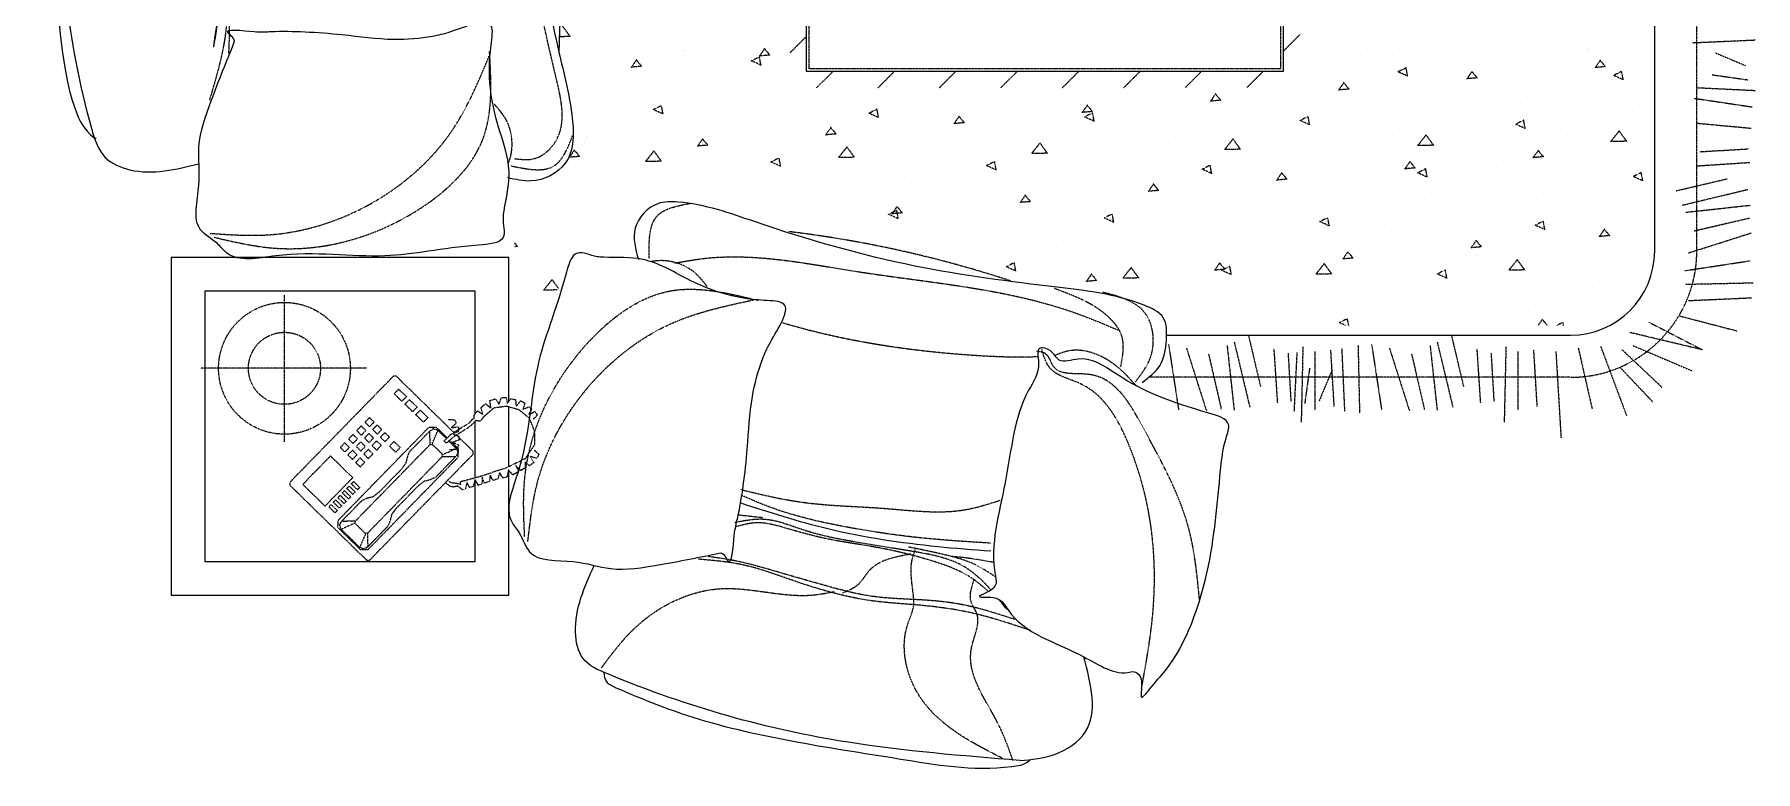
# Model space of a CAD drawing. Extents: x -15080 to 60298, y -30155 to 15485.
# Drawn here: x 5423 to 8479, y 4995 to 6304 of the extents above; entities that cross this region are included whole.
import ezdxf

# ---------------------------------------------------------------- set-up
doc = ezdxf.new("R2010")
doc.units = 0
doc.linetypes.add('HIDDEN2', pattern=[0.1875, 0.125, -0.0625])
doc.layers.get('0').update_dxf_attribs({"linetype": 'CONTINUOUS'})
doc.layers.add('FURHATCH', color=57, linetype='CONTINUOUS')

# ---------------------------------------------------------------- blocks, each defined once
blk = doc.blocks.new('YQ_SOFA_02')
for p, q in [((1345, -689.1), (1345, 741.3)), ((2191.8, 741.3), (2191.8, -689.1)), ((2191.8, -689.1), (1345, -689.1)), ((216.5, -1019.3), (216.5, -1619.3)), ((816.5, -1019.3), (216.5, -1019.3)), ((816.5, -1274.5), (816.5, -1019.3)), ((816.5, -1390.6), (816.5, -1284.8)), ((816.5, -1619.3), (816.5, -1397.3)), ((216.5, -1619.3), (816.5, -1619.3))]:
    blk.add_line(p, q)
blk.add_arc((-15345.3, 61.7), 16266.7, 357.47069, 2.02887)
for points in [[(66.1, 769.8), (29.3, -555.6), (75.2, -789.9), (99.8, -841.7), (143.4, -863.6), (266.1, -852.7)], [(816.6, -234.2), (863.7, -230.3), (901, -242.1), (906.9, -306.9), (889.8, -389.1), (900.8, -635.2), (928.4, -765.5), (916.6, -851.9), (855.7, -883.4), (814.5, -877.5)]]:
    blk.add_spline(points, degree=3)
for points, knots in [([(58.4, 751), (50.2, 744.1), (-10.3, 463.7), (-12.6, -582.5), (45.1, -752.2), (57.6, -788.2), (81.5, -808.4), (83.8, -807.3)], [0, 0, 0, 0, 127.50928, 732.614955, 770.548522, 809.419481, 817.699888, 817.699888, 817.699888, 817.699888]), ([(1941.3, -1241.1), (1953.2, -1232.2), (1978.2, -1213.5), (1985, -1169.2), (1985.4, -1121.8), (1904.9, -1085.1), (1759.9, -1069.1), (1522.8, -1038.9), (1302.1, -974.5), (1153.4, -920.5), (1072.1, -919.5), (1030.6, -965.4), (1041.3, -1004.2), (1046.5, -1023)], [0, 0, 0, 0, 48.943013, 103.025949, 148.534553, 195.328972, 375.361256, 667.155028, 1003.182997, 1165.538814, 1206.58239, 1274.47318, 1338.225006, 1338.225006, 1338.225006, 1338.225006]), ([(1191.6, -1544.1), (1155.2, -1551.6), (1092, -1564.3), (1001.5, -1578.5), (930.8, -1553.1), (853.1, -1561.7), (839.4, -1511.1), (804.6, -1473.1), (853.4, -1362.9), (855.5, -1214), (904.7, -1104.6), (930.1, -999.8), (965.8, -1018.2), (1004.1, -1019.7), (1061.3, -1016.2), (1150.2, -1070), (1223.7, -1095.5), (1328.4, -1096.9), (1283.3, -1161), (1262.3, -1209.3), (1244.3, -1275.1), (1241.1, -1367.7), (1228.9, -1459), (1215.2, -1511.7), (1212.8, -1580.8), (1198, -1542.8), (1191.6, -1544.1)], [0, 0, 0, 0, 127.427681, 224.276404, 302.261986, 392.779016, 437.096694, 463.557063, 563.507143, 784.838909, 976.246821, 1028.506194, 1069.058754, 1082.809516, 1162.638681, 1258.731906, 1422.314775, 1462.867277, 1544.873185, 1583.434163, 1661.617215, 1768.019408, 1911.553131, 1945.84397, 1998.930645, 2021.420543, 2021.420543, 2021.420543, 2021.420543]), ([(1921.1, -1755.1), (1892.7, -1762.5), (1816.8, -1708.9), (1721.9, -1685.7), (1688.3, -1618.6), (1631.1, -1626), (1685.9, -1609.1), (1668.4, -1532.8), (1704.4, -1421.7), (1714.5, -1284.8), (1762.8, -1220.1), (1751.5, -1175.8), (1782.5, -1182.9), (1792.9, -1210.2), (1844, -1189.5), (1926.4, -1252.3), (2001.1, -1279.4), (2102.1, -1307.8), (2086.2, -1348.4), (2076, -1428.7), (2068.1, -1570.9), (2013.5, -1722.5), (1962.3, -1775.5), (1934.3, -1811.5), (1943.6, -1773.7), (1935.3, -1756.9), (1924.7, -1754.2), (1921.1, -1755.1)], [0, 0, 0, 0, 100.597406, 281.319891, 315.054718, 349.509689, 389.200281, 408.162693, 598.959573, 792.637569, 852.601939, 880.830983, 902.666946, 929.495226, 968.022274, 1050.611483, 1254.96923, 1301.260424, 1329.316584, 1382.311494, 1591.546287, 1820.820862, 1871.094845, 1893.578982, 1925.370652, 1945.336599, 1957.814292, 1957.814292, 1957.814292, 1957.814292]), ([(1672.2, -1541), (1640.8, -1538.6), (1543.8, -1531.1), (1393.7, -1509.1), (1279.9, -1472.4), (1228.8, -1455.9)], [0, 0, 0, 0, 108.049196, 333.891802, 517.629591, 517.629591, 517.629591, 517.629591]), ([(1724.2, -1912.6), (1621.6, -1904.3), (1370.3, -1884.1), (1120.8, -1814.3), (942.4, -1738), (926.8, -1657.3), (950.9, -1604.2), (968.1, -1566.3)], [0, 0, 0, 0, 350.70006, 858.205579, 917.075962, 972.848208, 1113.682742, 1113.682742, 1113.682742, 1113.682742]), ([(1724.2, -1912.6), (1744.9, -1910.8), (1787.9, -1907.1), (1870, -1851.8), (1850.4, -1777.6), (1837.3, -1728.4)], [0, 0, 0, 0, 71.10826, 148.314414, 301.164142, 301.164142, 301.164142, 301.164142]), ([(1742.5, -1910.9), (1741.3, -1912.3), (1733.2, -1920.7), (1648.4, -1934), (1452.1, -1899), (1205.9, -1865.5), (1044.7, -1800.4), (989, -1775.9), (985.9, -1762.7), (985.8, -1756.4)], [17.99656, 17.99656, 17.99656, 17.99656, 24.654541, 59.355785, 289.542515, 728.551681, 882.30278, 904.288941, 924.788376, 924.788376, 924.788376, 924.788376])]:
    blk.add_open_spline(points, degree=3, knots=knots)
at = {"start_tangent": (-0.3772, -0.926132), "end_tangent": (-0.3772, -0.926132)}
blk.add_spline([(328.9, -637.1), (288, -740.8), (266.1, -822.6), (266.1, -890.9), (268.9, -970), (298.9, -994.6), (315.2, -1010.9), (402.5, -1016.4), (596.1, -1016.4), (762.5, -997.3), (806.1, -983.6), (806.1, -948.2), (807.4, -936.2), (816.2, -866.9), (797.1, -785.1), (784.3, -642.5), (784.3, -607.1), (713.4, -618), (680.7, -626.2), (612.5, -631.6), (519.8, -623.4), (394.3, -618), (364.3, -618), (318, -620.7), (328.9, -637.1)], degree=3, dxfattribs=at)
at = {"layer": 'FURHATCH', "ltscale": 1000}
for p, q in [((2851.4, -886.2), (2851.4, 934.5)), ((2851.4, -1007.6), (2851.4, -886.2)), ((276.5, -1079.3), (276.5, -1559.3)), ((756.5, -1079.3), (276.5, -1079.3)), ((756.5, -1297), (756.5, -1079.3)), ((1984.6, -1157.1), (2701.7, -1157.3)), ((756.5, -1410.3), (756.5, -1310.1)), ((756.5, -1559.3), (756.5, -1414)), ((276.5, -1559.3), (756.5, -1559.3))]:
    blk.add_line(p, q, dxfattribs=at)
at = {"layer": 'FURHATCH', "linetype": 'HIDDEN2'}
for p, q in [((2926.3, -1007.6), (2926.3, 934.5)), ((1349.9, -684.2), (1349.9, 736.5)), ((2187, 736.5), (2187, -684.2)), ((925.6, -627.1), (912.1, -608.7)), ((925.6, -626.9), (906.8, -627.3)), ((1050, -627.6), (1050, -627.6)), ((1245.7, -628.4), (1245.7, -628.4)), ((1345, -626.7), (1315.9, -655.8)), ((2221, -623.6), (2191.8, -652.8)), ((2446.6, -636.3), (2446.6, -636.3)), ((2571, -630.5), (2571, -630.5)), ((2591.3, -641.5), (2591.3, -641.5)), ((2918, -637.9), (3030.5, -632.9)), ((1042.9, -668.5), (1033.7, -681.9)), ((1052.5, -679.8), (1042.7, -668.2)), ((1127.6, -652), (1127.6, -652)), ((1130.7, -653.3), (1130.7, -653.3)), ((1216.9, -649.5), (1216.9, -649.5)), ((1261.5, -663.2), (1247, -670.4)), ((1264.4, -677.9), (1247, -670.1)), ((1280.2, -659.8), (1261.2, -661.5)), ((1270.6, -648.6), (1261.4, -661.9)), ((1264.4, -678.1), (1261.5, -663.1)), ((1280.2, -659.9), (1270.4, -648.2)), ((2245.6, -654), (2245.6, -654)), ((2328.5, -659.8), (2328.5, -659.8)), ((2340.3, -665.9), (2340.3, -665.9)), ((2370.8, -654.9), (2370.8, -654.9)), ((2386.4, -660.4), (2386.4, -660.4)), ((2489.9, -659.2), (2489.9, -659.2)), ((2641.7, -671.7), (2641.7, -671.7)), ((2732, -647.9), (2732, -647.9)), ((2735.2, -652.1), (2735.2, -652.1)), ((2754.5, -669.2), (2745.4, -682.5)), ((2764.1, -680.5), (2754.3, -668.8)), ((2759.8, -648.1), (2759.8, -648.1)), ((2958.5, -655.6), (3012.8, -678.4)), ((988.1, -685.2), (988.1, -685.2)), ((1009.5, -675.5), (1009.5, -675.5)), ((1052.4, -679.7), (1033.5, -681.4)), ((1064, -687.9), (1064, -687.9)), ((1208.8, -691.3), (1208.8, -691.3)), ((1301.3, -674.9), (1301.3, -674.9)), ((2187, -684.2), (1349.9, -684.2)), ((1391.8, -689.1), (1362.6, -718.2)), ((1500.9, -689.1), (1471.7, -718.2)), ((1610, -689.1), (1580.8, -718.2)), ((1719.1, -689.1), (1689.9, -718.2)), ((1828.2, -689.1), (1799.1, -718.2)), ((1937.3, -689.1), (1908.2, -718.2)), ((2046.4, -689.1), (2017.3, -718.2)), ((2155.5, -689.1), (2126.4, -718.2)), ((2210.4, -683.4), (2210.4, -683.4)), ((2409.8, -682.5), (2395.3, -689.7)), ((2412.7, -697.2), (2395.3, -689.5)), ((2412.7, -697.4), (2409.8, -682.4)), ((2509, -688.1), (2509, -688.1)), ((2536.4, -700.3), (2517.4, -701.9)), ((2526.8, -689.1), (2517.6, -702.4)), ((2523.6, -695.3), (2523.6, -695.3)), ((2536.4, -700.4), (2526.6, -688.7)), ((2729.6, -701.3), (2729.6, -701.3)), ((2764.1, -680.4), (2745.1, -682)), ((2792.6, -688.9), (2778.1, -696.1)), ((2795.5, -703.7), (2778.1, -695.9)), ((2795.5, -703.8), (2792.6, -688.9)), ((2810.6, -687.2), (2810.6, -687.2)), ((2953.4, -694.8), (3016.6, -703.7)), ((947, -732.6), (947, -732.6)), ((1004, -710.1), (1004, -710.1)), ((1154.9, -707.1), (1154.9, -707.1)), ((1204.6, -711), (1204.6, -711)), ((1323.6, -729.4), (1323.6, -729.4)), ((1373.5, -726.5), (1373.5, -726.5)), ((1660.1, -721.3), (1660.1, -721.3)), ((1716.6, -715.3), (1716.6, -715.3)), ((1913.8, -728.4), (1913.8, -728.4)), ((1974.3, -730.6), (1974.3, -730.6)), ((2071.4, -728.9), (2062.2, -742.3)), ((2080.9, -740.2), (2071.1, -728.6)), ((2259.4, -715.9), (2259.4, -715.9)), ((2278.3, -723.5), (2278.3, -723.5)), ((2308.6, -720.2), (2289.7, -721.9)), ((2295.8, -713.8), (2289.9, -722.3)), ((2299.1, -709), (2295.8, -713.8)), ((2303.2, -713.8), (2298.9, -708.6)), ((2308.7, -720.3), (2303.2, -713.8)), ((2405.5, -718.9), (2405.5, -718.9)), ((2605, -703.5), (2605, -703.5)), ((2673.2, -709.7), (2673.2, -709.7)), ((2692.5, -710.8), (2692.5, -710.8)), ((2925.6, -717.6), (3030.5, -722.7)), ((926.1, -742.8), (926.1, -742.8)), ((968.4, -758.2), (968.4, -758.2)), ((1090.4, -764.4), (1073, -756.7)), ((1087.6, -749.7), (1073.1, -756.9)), ((1086.5, -734.6), (1086.5, -734.6)), ((1090.4, -764.6), (1087.5, -749.7)), ((1222.6, -753.3), (1222.6, -753.3)), ((1255.5, -750.1), (1255.5, -750.1)), ((1424, -761.7), (1424, -761.7)), ((1470.3, -756.1), (1455.8, -763.4)), ((1473.2, -770.9), (1455.8, -763.1)), ((1473.2, -771.1), (1470.3, -756.1)), ((1487.8, -751), (1487.8, -751)), ((1568.2, -740.8), (1568.2, -740.8)), ((1853.2, -760.1), (1834.2, -761.7)), ((1843.6, -748.9), (1834.4, -762.2)), ((1853.1, -762.6), (1838.6, -769.8)), ((1853.2, -760.2), (1843.4, -748.5)), ((1856, -777.5), (1853.1, -762.5)), ((1856.2, -754.2), (1856.2, -754.2)), ((1885.3, -737.5), (1885.3, -737.5)), ((2049.5, -759.2), (2049.5, -759.2)), ((2080.9, -740.1), (2061.9, -741.8)), ((2256.2, -754.7), (2256.2, -754.7)), ((2287.4, -742.5), (2287.4, -742.5)), ((2337.5, -753.9), (2337.5, -753.9)), ((2447.1, -745.7), (2447.1, -745.7)), ((2456.4, -758), (2456.4, -758)), ((2478.2, -760.3), (2478.2, -760.3)), ((2493.5, -741.7), (2493.5, -741.7)), ((2574.5, -734.4), (2574.5, -734.4)), ((2612.7, -746), (2612.7, -746)), ((2683.1, -741.4), (2683.1, -741.4)), ((2823.8, -747.9), (2823.8, -747.9)), ((2921.8, -736.6), (3024.2, -751.8)), ((1092.9, -764.7), (1092.9, -764.7)), ((1137.4, -773.7), (1137.4, -773.7)), ((1186.7, -774.7), (1186.7, -774.7)), ((1261.6, -787), (1261.6, -787)), ((1300.7, -791.2), (1300.7, -791.2)), ((1388.2, -788.7), (1379, -802)), ((1397.7, -800), (1387.9, -788.3)), ((1543.1, -766), (1543.1, -766)), ((1625.4, -780), (1606.5, -781.6)), ((1615.9, -768.8), (1606.7, -782.1)), ((1625.5, -780.1), (1615.7, -768.4)), ((1646.3, -778.8), (1646.3, -778.8)), ((1654.6, -772.9), (1654.6, -772.9)), ((1738.1, -777.8), (1738.1, -777.8)), ((1787, -785.2), (1787, -785.2)), ((1856, -777.3), (1838.6, -769.6)), ((1991.9, -766.3), (1991.9, -766.3)), ((2051.2, -789.7), (2051.2, -789.7)), ((2132.6, -772.8), (2132.6, -772.8)), ((2169.3, -766.1), (2169.3, -766.1)), ((2216.4, -781.1), (2216.4, -781.1)), ((2235.9, -769), (2221.4, -776.2)), ((2238.8, -783.8), (2221.4, -776)), ((2238.8, -783.9), (2235.9, -769)), ((2338.3, -781.5), (2338.3, -781.5)), ((2621.5, -790.2), (2604.1, -782.4)), ((2618.7, -775.5), (2604.2, -782.7)), ((2611.3, -767.3), (2611.3, -767.3)), ((2621.5, -790.4), (2618.6, -775.4)), ((2788.2, -794.6), (2773.1, -813.6)), ((2778.1, -789.3), (2778.1, -789.3)), ((2801.7, -813.1), (2788.2, -794.6)), ((2926.9, -780.8), (3022.9, -789.7)), ((950.6, -815.1), (950.6, -815.1)), ((955, -803.6), (955, -803.6)), ((1019.3, -797.2), (1019.3, -797.2)), ((1031, -822.4), (1031, -822.4)), ((1069.7, -819.3), (1069.7, -819.3)), ((1095.8, -810.1), (1095.8, -810.1)), ((1170, -819.8), (1151, -821.5)), ((1160.4, -808.6), (1151.3, -822)), ((1170, -819.9), (1160.2, -808.3)), ((1397.7, -799.9), (1378.7, -801.6)), ((1416.9, -822.9), (1401.8, -842)), ((1430.4, -841.4), (1416.9, -823)), ((1425.8, -808.6), (1425.8, -808.6)), ((1441.4, -797.6), (1441.4, -797.6)), ((1501.9, -825), (1501.9, -825)), ((1620, -801.4), (1620, -801.4)), ((1759.7, -815.8), (1744.6, -834.9)), ((1773.2, -834.4), (1759.7, -815.9)), ((1782.8, -808.1), (1782.8, -808.1)), ((1823.4, -795.1), (1823.4, -795.1)), ((1933.1, -813.3), (1933.1, -813.3)), ((1987.6, -816.8), (1987.6, -816.8)), ((2020.1, -795.1), (2020.1, -795.1)), ((2102.5, -808.7), (2087.4, -827.8)), ((2116, -827.3), (2102.5, -808.8)), ((2139.3, -799.4), (2139.3, -799.4)), ((2220.2, -805.1), (2220.2, -805.1)), ((2351.2, -815.9), (2351.2, -815.9)), ((2385.1, -803.3), (2385.1, -803.3)), ((2445.3, -801.7), (2430.3, -820.7)), ((2458.9, -820), (2430.3, -820.6)), ((2458.9, -820.2), (2445.4, -801.7)), ((2549.3, -825), (2549.3, -825)), ((2696.8, -803.4), (2696.8, -803.4)), ((2801.7, -812.9), (2773.2, -813.5)), ((2820.9, -809.3), (2820.9, -809.3)), ((942.3, -839.8), (923.3, -841.4)), ((932.7, -828.5), (923.5, -841.9)), ((942.3, -839.9), (932.5, -828.2)), ((1074, -830), (1059, -849)), ((1087.6, -848.4), (1059, -848.9)), ((1087.6, -848.5), (1074.1, -830.1)), ((1199.7, -844.6), (1199.7, -844.6)), ((1296.4, -842.7), (1281.9, -849.9)), ((1299.3, -857.4), (1281.9, -849.7)), ((1299.3, -857.6), (1296.4, -842.6)), ((1314.4, -853.2), (1314.4, -853.2)), ((1383.8, -848.6), (1383.8, -848.6)), ((1430.4, -841.3), (1401.9, -841.9)), ((1546.7, -848.4), (1546.7, -848.4)), ((1592.7, -830.5), (1592.7, -830.5)), ((1660, -840.8), (1660, -840.8)), ((1679.2, -849.1), (1664.7, -856.3)), ((1665.8, -852.7), (1665.8, -852.7)), ((1682, -864), (1679.1, -849.1)), ((1773.2, -834.2), (1744.7, -834.8)), ((1761.4, -852.8), (1761.4, -852.8)), ((1815.1, -836.9), (1815.1, -836.9)), ((1984, -852.3), (1984, -852.3)), ((2005.6, -828.3), (2005.6, -828.3)), ((2062, -855.6), (2047.5, -862.8)), ((2064.8, -870.5), (2061.9, -855.5)), ((2116.1, -827.1), (2087.5, -827.7)), ((2102.1, -828.7), (2102.1, -828.7)), ((2154.4, -838.7), (2154.4, -838.7)), ((2379, -841.4), (2379, -841.4)), ((2416.6, -849.1), (2407.5, -862.4)), ((2426.2, -860.4), (2416.4, -848.7)), ((2429.3, -853.8), (2429.3, -853.8)), ((2616.3, -828.5), (2616.3, -828.5)), ((2653.9, -840.4), (2634.9, -842)), ((2644.4, -829.2), (2635.2, -842.5)), ((2653.9, -840.5), (2644.1, -828.8)), ((2702.8, -832.9), (2702.8, -832.9)), ((2716.1, -846.9), (2716.1, -846.9)), ((2735.4, -832.7), (2735.4, -832.7)), ((2774.9, -841.4), (2774.9, -841.4)), ((2924.3, -856.7), (3020.4, -850.4)), ((2931.9, -831.4), (3017.9, -826.4)), ((968.8, -865.6), (968.8, -865.6)), ((969, -880), (969, -880)), ((1265.7, -872.2), (1265.7, -872.2)), ((1309.4, -861.4), (1309.4, -861.4)), ((1363.9, -866.2), (1363.9, -866.2)), ((1578.9, -884), (1578.9, -884)), ((1682.1, -863.9), (1664.7, -856.1)), ((1697, -860.5), (1697, -860.5)), ((1738.1, -878.7), (1738.1, -878.7)), ((1865.9, -875.9), (1865.9, -875.9)), ((1878.9, -885.1), (1878.9, -885.1)), ((1925.6, -874.4), (1925.6, -874.4)), ((2064.8, -870.3), (2047.4, -862.5)), ((2083.7, -866.2), (2083.7, -866.2)), ((2142.9, -881.8), (2142.9, -881.8)), ((2198.5, -880.2), (2179.5, -881.9)), ((2188.9, -869), (2179.7, -882.4)), ((2198.5, -880.3), (2188.7, -868.7)), ((2224.5, -872.7), (2224.5, -872.7)), ((2262, -886.1), (2262, -886.1)), ((2323.1, -860.9), (2323.1, -860.9)), ((2426.2, -860.3), (2407.2, -862)), ((2444.7, -862), (2430.2, -869.2)), ((2447.6, -876.7), (2430.2, -869)), ((2447.6, -876.9), (2444.7, -862)), ((2466.7, -880), (2466.7, -880)), ((2487.3, -882.6), (2487.3, -882.6)), ((2570.1, -860.2), (2570.1, -860.2)), ((2584.7, -856.5), (2584.7, -856.5)), ((2827.5, -868.4), (2813, -875.7)), ((2830.4, -883.2), (2813, -875.4)), ((2830.4, -883.4), (2827.5, -868.4)), ((2889.7, -900.8), (2979.8, -879.6)), ((836, -914.8), (836, -914.8)), ((1046.9, -903.6), (1046.9, -903.6)), ((1073.3, -901.8), (1073.3, -901.8)), ((1147.6, -895.7), (1147.6, -895.7)), ((1187.6, -910), (1187.6, -910)), ((1192.4, -906.1), (1192.4, -906.1)), ((1392.5, -891.1), (1392.5, -891.1)), ((1460.8, -907.6), (1460.8, -907.6)), ((1530.7, -888.1), (1530.7, -888.1)), ((1533.3, -897.6), (1533.3, -897.6)), ((1699.4, -910.4), (1699.4, -910.4)), ((1733.4, -908.9), (1724.3, -922.2)), ((1743, -920.2), (1733.2, -908.5)), ((1747.9, -899.5), (1747.9, -899.5)), ((1905.6, -894.8), (1905.6, -894.8)), ((1970.7, -900.2), (1951.7, -901.8)), ((1961.2, -888.9), (1952, -902.3)), ((1970.7, -900.3), (1961, -888.6)), ((2092.4, -896.3), (2092.4, -896.3)), ((2348.6, -903.6), (2348.6, -903.6)), ((2443, -915.8), (2443, -915.8)), ((2654.1, -904.5), (2654.1, -904.5)), ((2661.7, -915.5), (2661.7, -915.5)), ((2739, -915.2), (2739, -915.2)), ((2779.8, -891.9), (2779.8, -891.9)), ((2788.6, -903.4), (2788.6, -903.4)), ((2900.2, -926.4), (3016.5, -898.5)), ((842, -922.4), (842, -922.4)), ((907, -937.6), (907, -937.6)), ((911.5, -942.9), (911.5, -942.9)), ((1029.6, -919.3), (1029.6, -919.3)), ((1301.9, -923.8), (1301.9, -923.8)), ((1342.7, -931.2), (1342.7, -931.2)), ((1468.7, -945.8), (1468.7, -945.8)), ((1505.2, -935.7), (1490.7, -942.9)), ((1508.1, -950.4), (1490.7, -942.6)), ((1515.3, -940), (1496.3, -941.7)), ((1505.7, -928.8), (1496.5, -942.1)), ((1508.1, -950.6), (1505.2, -935.6)), ((1515.3, -940.1), (1505.5, -928.4)), ((1511.7, -946.7), (1511.7, -946.7)), ((1629.8, -923.1), (1629.8, -923.1)), ((1669.4, -935.2), (1669.4, -935.2)), ((1743, -920.1), (1724, -921.7)), ((1751.8, -940.7), (1751.8, -940.7)), ((1788.6, -939.5), (1788.6, -939.5)), ((1863.6, -932), (1863.6, -932)), ((1888, -942.1), (1873.5, -949.3)), ((1890.9, -957), (1888, -942.1)), ((2097.4, -928.2), (2097.4, -928.2)), ((2230.5, -927.2), (2230.5, -927.2)), ((2261.1, -918.5), (2261.1, -918.5)), ((2425.3, -940.2), (2425.3, -940.2)), ((2501.7, -928.2), (2501.7, -928.2)), ((2543.6, -939.1), (2543.6, -939.1)), ((2822.9, -926.7), (2822.9, -926.7)), ((2830.7, -931), (2830.7, -931)), ((2906.5, -939), (3021.5, -926.4)), ((1393.6, -970.3), (1393.6, -970.3)), ((1406.2, -953.1), (1406.2, -953.1)), ((1432.1, -948.2), (1432.1, -948.2)), ((1637.5, -968), (1637.5, -968)), ((1890.9, -956.8), (1873.5, -949.1)), ((1994.3, -974.4), (1994.3, -974.4)), ((2030.5, -953.9), (2030.5, -953.9)), ((2112.4, -950.8), (2112.4, -950.8)), ((2175.5, -966.2), (2175.5, -966.2)), ((2199.2, -976.2), (2199.2, -976.2)), ((2270.8, -948.5), (2256.3, -955.8)), ((2273.7, -963.3), (2256.3, -955.5)), ((2265.6, -968.6), (2265.6, -968.6)), ((2273.7, -963.5), (2270.7, -948.5)), ((2316.3, -972.6), (2316.3, -972.6)), ((2384.7, -972.9), (2384.7, -972.9)), ((2425.5, -962.7), (2425.5, -962.7)), ((2521.1, -953.7), (2521.1, -953.7)), ((2592.2, -962.1), (2592.2, -962.1)), ((2656.4, -969.7), (2639, -962)), ((2653.6, -955), (2639.1, -962.2)), ((2656.4, -969.9), (2653.5, -954.9)), ((2661.9, -960.2), (2661.9, -960.2)), ((2712.6, -954.6), (2712.6, -954.6)), ((2761.9, -969.3), (2752.7, -982.6)), ((2771.5, -980.6), (2761.7, -968.9)), ((2911.6, -1011.1), (3022.8, -975.7)), ((2921.7, -971.9), (3020.3, -949.1)), ((832.1, -999.9), (826.3, -993)), ((832.1, -999.8), (826.3, -1000.3)), ((845, -995.2), (845, -995.2)), ((958.7, -1001.6), (958.7, -1001.6)), ((1484.3, -991.1), (1484.3, -991.1)), ((1625.1, -997.5), (1625.1, -997.5)), ((1801.6, -989.6), (1801.6, -989.6)), ((1829.9, -978.6), (1829.9, -978.6)), ((1876.2, -998), (1876.2, -998)), ((1970.7, -985), (1970.7, -985)), ((2028.3, -981.6), (2028.3, -981.6)), ((2307.5, -986.3), (2307.5, -986.3)), ((2363.4, -997.8), (2363.4, -997.8)), ((2476.4, -1001.7), (2476.4, -1001.7)), ((2543.7, -1000.4), (2524.8, -1002.1)), ((2534.2, -989.2), (2525, -1002.5)), ((2543.8, -1000.5), (2534, -988.8)), ((2594.5, -978.2), (2594.5, -978.2)), ((2771.5, -980.5), (2752.5, -982.1)), ((2760.9, -984.3), (2760.9, -984.3)), ((870.4, -1025.6), (870.4, -1025.6)), ((1554.9, -1035), (1554.9, -1035)), ((1575.5, -1025.6), (1575.5, -1025.6)), ((1716.9, -1043.4), (1699.5, -1035.6)), ((1714.1, -1028.6), (1699.6, -1035.9)), ((1716.9, -1043.6), (1714, -1028.6)), ((1758.1, -1021.6), (1758.1, -1021.6)), ((1792.2, -1022), (1792.2, -1022)), ((1921.6, -1037.2), (1906.6, -1056.3)), ((1911.3, -1026.3), (1911.3, -1026.3)), ((1935.2, -1055.8), (1921.7, -1037.3)), ((1968.5, -1011.5), (1968.5, -1011.5)), ((2078.7, -1029), (2069.5, -1042.4)), ((2071.3, -1033.5), (2071.3, -1033.5)), ((2088.3, -1040.3), (2078.5, -1028.7)), ((2096.8, -1035.1), (2082.4, -1042.3)), ((2099.7, -1050), (2096.8, -1035)), ((2137.2, -1033.8), (2137.2, -1033.8)), ((2189.3, -1028.2), (2189.3, -1028.2)), ((2189.4, -1009.9), (2189.4, -1009.9)), ((2264.5, -1030.2), (2249.4, -1049.2)), ((2278, -1048.7), (2264.5, -1030.2)), ((2316, -1020.3), (2297, -1022)), ((2306.5, -1009.1), (2297.3, -1022.5)), ((2316, -1020.4), (2306.2, -1008.8)), ((2358.3, -1025.3), (2358.3, -1025.3)), ((2530.2, -1019.7), (2530.2, -1019.7)), ((2534.9, -1015.7), (2534.9, -1015.7)), ((2607.3, -1023.1), (2592.2, -1042.1)), ((2620.8, -1041.6), (2607.3, -1023.1)), ((2624.4, -1015), (2624.4, -1015)), ((2905.2, -1042.7), (3021.5, -1025)), ((841.8, -1046.2), (841.8, -1046.2)), ((893.2, -1058.5), (878.1, -1077.5)), ((904.8, -1074.4), (893.2, -1058.6)), ((1640, -1045.2), (1640, -1045.2)), ((1739.7, -1047.2), (1739.7, -1047.2)), ((1860.5, -1060.2), (1841.6, -1061.8)), ((1851, -1049), (1841.8, -1062.3)), ((1843.7, -1040.6), (1843.7, -1040.6)), ((1860.6, -1060.3), (1850.8, -1048.6)), ((1906.5, -1069.2), (1906.5, -1069.2)), ((1935.2, -1055.6), (1906.6, -1056.2)), ((1953.2, -1057.1), (1953.2, -1057.1)), ((2088.3, -1040.2), (2069.3, -1041.9)), ((2099.7, -1049.8), (2082.3, -1042.1)), ((2151, -1068.3), (2151, -1068.3)), ((2240.2, -1048.9), (2240.2, -1048.9)), ((2278, -1048.5), (2249.5, -1049.1)), ((2267.3, -1066.1), (2267.3, -1066.1)), ((2301.4, -1055.4), (2301.4, -1055.4)), ((2388.3, -1055.4), (2388.3, -1055.4)), ((2479.6, -1041.5), (2465.1, -1048.7)), ((2482.5, -1056.3), (2465.1, -1048.5)), ((2482.5, -1056.4), (2479.6, -1041.5)), ((2507.4, -1059.7), (2507.4, -1059.7)), ((2620.9, -1041.4), (2592.3, -1042)), ((2613, -1053.7), (2613, -1053.7)), ((2698.9, -1041.9), (2698.9, -1041.9)), ((2753.7, -1060.1), (2753.7, -1060.1)), ((2906.5, -1066.8), (3026.6, -1064.2)), ((418, -1346.9), (418, -1085.3)), ((902, -1076.9), (878.2, -1077.4)), ((1921.7, -1078.5), (1921.7, -1078.5)), ((2004.1, -1096.1), (2004.1, -1096.1)), ((2062.5, -1085), (2062.5, -1085)), ((2075.2, -1091.4), (2075.2, -1091.4)), ((2122.2, -1072.5), (2122.2, -1072.5)), ((2408.1, -1072.5), (2408.1, -1072.5)), ((2468.2, -1077.3), (2468.2, -1077.3)), ((2604.8, -1100.2), (2604.8, -1100.2)), ((2637, -1099.6), (2637, -1099.6)), ((2722.9, -1076.6), (2722.9, -1076.6)), ((2911.6, -1095.8), (3024.1, -1090.8)), ((845.4, -1128.7), (845.4, -1128.7)), ((2034, -1113), (2034, -1113)), ((2239.4, -1113), (2239.4, -1113)), ((2281.1, -1128.1), (2281.1, -1128.1)), ((2305.7, -1128.1), (2291.2, -1135.3)), ((2308, -1139.9), (2305.6, -1128)), ((2486.7, -1123.8), (2486.7, -1123.8)), ((2626.7, -1115.7), (2626.7, -1115.7)), ((2651.7, -1129.3), (2644.4, -1139.9)), ((2660.8, -1139.9), (2651.5, -1128.9)), ((2747.1, -1101.7), (2747.1, -1101.7)), ((2894.5, -1122.8), (2997.1, -1149.5)), ((2130.1, -1158.3), (2151.3, -1248.4)), ((2302.2, -1139.9), (2291.2, -1135)), ((2406.3, -1134.9), (2406.3, -1134.9)), ((2490.6, -1158.3), (2511.8, -1248.4)), ((2688.5, -1134.5), (2677.5, -1139.9)), ((2689.5, -1139.9), (2688.4, -1134.5)), ((2935.9, -1183.2), (2807.4, -1152.6)), ((2841.1, -1134.2), (2935.9, -1183.2)), ((1988.1, -1173.9), (2005.9, -1290.2)), ((2019.8, -1180.2), (2055.2, -1291.4)), ((2059, -1190.3), (2081.7, -1288.9)), ((2091.9, -1175.1), (2104.5, -1290.2)), ((2104.5, -1168.8), (2132.3, -1285.1)), ((2175, -1181.6), (2181.3, -1277.6)), ((2200.3, -1189.2), (2205.3, -1275.1)), ((2215.9, -1187.8), (2210.8, -1292.7)), ((2226.6, -1177.1), (2223.6, -1311.8)), ((2248, -1186.3), (2248, -1290.3)), ((2275.6, -1183.2), (2281.7, -1284.2)), ((2295.5, -1180.2), (2300.6, -1292.7)), ((2324.6, -1175.1), (2327.2, -1295.2)), ((2348.7, -1173.9), (2366.4, -1290.2)), ((2380.3, -1180.2), (2415.7, -1291.4)), ((2419.5, -1190.3), (2442.3, -1288.9)), ((2452.4, -1175.1), (2465, -1290.2)), ((2465, -1168.8), (2492.9, -1285.1)), ((2535.5, -1181.6), (2541.8, -1277.6)), ((2560.8, -1189.2), (2565.8, -1275.1)), ((2587.2, -1177.1), (2584.1, -1311.8)), ((2608.6, -1186.3), (2608.6, -1290.3)), ((2636.1, -1183.2), (2642.2, -1284.2)), ((2675.9, -1186.3), (2685, -1339.3)), ((2715.6, -1180.1), (2740.1, -1287.3)), ((2755.4, -1177.1), (2801.3, -1300)), ((2792.8, -1182.6), (2864, -1249.6)), ((2812.3, -1175.6), (2917.1, -1220.3)), ((563.6, -1216.1), (268.6, -1216.1)), ((2238.6, -1215.6), (2229.8, -1278.8)), ((2277.8, -1220.6), (2255.1, -1275)), ((2789.6, -1214.2), (2847.2, -1275)), ((611.2, -1230.3), (427.6, -1418.4)), ((616.6, -1230.2), (611.2, -1230.3)), ((612.9, -1261.3), (620.9, -1253.1)), ((718.7, -1330), (616.6, -1230.2)), ((620.9, -1253.1), (634.5, -1266.4)), ((2701.7, -1232.1), (1953.4, -1231.8)), ((626.5, -1274.6), (612.9, -1261.3)), ((634.5, -1266.4), (626.5, -1274.6)), ((632, -1279.9), (640, -1271.7)), ((645.6, -1293.2), (632, -1279.9)), ((640, -1271.7), (653.6, -1285)), ((767.1, -1285.9), (774.9, -1279)), ((774.9, -1279), (784.6, -1286.8)), ((782.8, -1273.2), (792.6, -1270.3)), ((784.6, -1286.8), (782.8, -1273.2)), ((812.9, -1283.7), (789.5, -1286.7)), ((792.6, -1270.3), (799.2, -1280)), ((799.2, -1280), (802.9, -1268.5)), ((802.9, -1268.5), (811.9, -1267.6)), ((811.9, -1267.6), (813.7, -1278.5)), ((835.1, -1290.2), (812.9, -1283.7)), ((813.7, -1278.5), (819.8, -1270)), ((819.8, -1270), (828.3, -1271.8)), ((828.3, -1271.8), (829.5, -1283.8)), ((829.5, -1283.8), (837.6, -1273.8)), ((837.6, -1273.8), (845, -1277.8)), ((845, -1277.8), (841.3, -1288.8)), ((569, -1303.6), (561, -1311.7)), ((561, -1311.7), (569.2, -1319.7)), ((577.1, -1311.5), (569, -1303.6)), ((569.2, -1319.7), (577.1, -1311.5)), ((653.6, -1285), (645.6, -1293.2)), ((651.1, -1298.5), (659.1, -1290.3)), ((664.7, -1311.8), (651.1, -1298.5)), ((659.1, -1290.3), (672.7, -1303.6)), ((672.7, -1303.6), (664.7, -1311.8)), ((708.8, -1306.8), (720.6, -1307.5)), ((722.8, -1314), (713.9, -1321.5)), ((720.6, -1307.5), (722.8, -1314)), ((729.9, -1322.9), (745.9, -1313.2)), ((745.9, -1313.2), (752.6, -1305.7)), ((757.6, -1308.9), (750.8, -1316.4)), ((752.6, -1305.7), (755.1, -1304.9)), ((755, -1298.9), (760.9, -1291.7)), ((755.1, -1304.9), (755, -1298.9)), ((766, -1310.2), (757.6, -1308.9)), ((760.9, -1291.7), (770.3, -1298.1)), ((771.1, -1302.8), (766, -1310.2)), ((770.3, -1298.1), (767.1, -1285.9)), ((789.5, -1286.7), (771.1, -1302.8)), ((853, -1305), (835.1, -1290.2)), ((841.3, -1288.8), (851.9, -1284.6)), ((857.1, -1288.6), (851.3, -1298.5)), ((851.3, -1298.5), (862.9, -1292.6)), ((851.9, -1284.6), (857.1, -1288.6)), ((862.2, -1327.5), (853, -1305)), ((866.8, -1299.1), (859.8, -1306.8)), ((862.9, -1292.6), (866.8, -1299.1)), ((674.2, -1321.1), (513.3, -1486.1)), ((539.7, -1333.6), (531.7, -1341.7)), ((531.7, -1341.7), (539.9, -1349.7)), ((547.9, -1341.5), (539.7, -1333.6)), ((539.9, -1349.7), (547.9, -1341.5)), ((554.3, -1318.6), (546.3, -1326.7)), ((546.3, -1326.7), (554.5, -1334.7)), ((562.5, -1326.5), (554.3, -1318.6)), ((554.5, -1334.7), (562.5, -1326.5)), ((568, -1331.9), (560, -1340)), ((560, -1340), (568.1, -1348)), ((576.1, -1339.8), (568, -1331.9)), ((568.1, -1348), (576.1, -1339.8)), ((582.6, -1316.9), (574.6, -1325)), ((574.6, -1325), (582.8, -1333)), ((590.8, -1324.8), (582.6, -1316.9)), ((582.8, -1333), (590.8, -1324.8)), ((596.2, -1330.2), (588.2, -1338.3)), ((588.2, -1338.3), (596.4, -1346.3)), ((604.4, -1338.2), (596.2, -1330.2)), ((596.4, -1346.3), (604.4, -1338.2)), ((675.7, -1327.9), (639.7, -1364.7)), ((687.7, -1321), (674.2, -1321.1)), ((682.4, -1323.7), (675.7, -1327.9)), ((675.7, -1327.9), (676, -1352.1)), ((680, -1350.7), (690.5, -1326.3)), ((690.5, -1326.3), (682.4, -1323.7)), ((706.9, -1339.7), (687.7, -1321)), ((690.5, -1326.3), (705.5, -1341)), ((701.5, -1345.1), (713.1, -1333.5)), ((717, -1338.9), (705.6, -1349)), ((727.3, -1359.6), (711.3, -1344)), ((713.1, -1333.5), (729.9, -1322.9)), ((713.9, -1321.5), (726.7, -1320)), ((727.4, -1328.1), (716.8, -1332.4)), ((716.8, -1332.4), (727.7, -1336.6)), ((727.6, -1331.9), (717, -1338.9)), ((728.1, -1343.4), (717, -1347.1)), ((752.9, -1363.3), (723.5, -1334.6)), ((726.7, -1320), (727.4, -1328.1)), ((743.6, -1322.2), (727.6, -1331.9)), ((727.7, -1336.6), (728.1, -1343.4)), ((750.8, -1316.4), (743.6, -1322.2)), ((862.8, -1351.2), (862.2, -1327.5)), ((499.7, -1371.8), (450.5, -1422.2)), ((539.3, -1410.3), (499.7, -1371.8)), ((525, -1348.5), (517.1, -1356.7)), ((517.1, -1356.7), (525.2, -1364.7)), ((533.2, -1356.5), (525, -1348.5)), ((525.2, -1364.7), (533.2, -1356.5)), ((538.7, -1361.9), (530.7, -1370)), ((530.7, -1370), (538.9, -1378)), ((546.9, -1369.8), (538.7, -1361.9)), ((538.9, -1378), (546.9, -1369.8)), ((552.3, -1375.2), (544.3, -1383.3)), ((553.3, -1346.9), (545.3, -1355)), ((545.3, -1355), (553.5, -1363)), ((560.5, -1383.1), (552.3, -1375.2)), ((561.5, -1354.8), (553.3, -1346.9)), ((553.5, -1363), (561.5, -1354.8)), ((566.9, -1360.2), (559, -1368.3)), ((559, -1368.3), (567.1, -1376.3)), ((566.4, -1538), (726.1, -1374.4)), ((575.1, -1368.1), (566.9, -1360.2)), ((567.1, -1376.3), (575.1, -1368.1)), ((569.3, -1556.8), (753, -1368.7)), ((581.6, -1345.2), (573.6, -1353.3)), ((573.6, -1353.3), (581.8, -1361.3)), ((589.8, -1353.1), (581.6, -1345.2)), ((581.8, -1361.3), (589.8, -1353.1)), ((604.1, -1425.7), (676, -1352.1)), ((612.6, -1346.1), (604.6, -1354.3)), ((604.6, -1354.3), (615.5, -1365)), ((623.5, -1356.8), (612.6, -1346.1)), ((615.5, -1365), (623.5, -1356.8)), ((625.9, -1447), (697.8, -1373.4)), ((635.8, -1374.1), (633.3, -1385)), ((639.7, -1364.7), (635.8, -1374.1)), ((676, -1352.1), (680, -1350.7)), ((699.1, -1369.3), (680, -1350.7)), ((722, -1373.1), (686.1, -1409.9)), ((697.8, -1373.4), (699.1, -1369.3)), ((722, -1373.1), (697.8, -1373.4)), ((699.1, -1369.3), (723.2, -1358.3)), ((705.6, -1349), (701.5, -1345.1)), ((709.9, -1345.2), (723.2, -1358.3)), ((724.2, -1360.1), (710.3, -1361.1)), ((717, -1347.1), (727.4, -1352.4)), ((726, -1366.3), (722, -1373.1)), ((723.2, -1358.3), (726, -1366.3)), ((727.4, -1352.4), (724.2, -1360.1)), ((726.1, -1374.4), (727.3, -1359.6)), ((753, -1368.7), (752.9, -1363.3)), ((846.5, -1375.7), (862.8, -1351.2)), ((865.8, -1375.8), (854.6, -1372.9)), ((854.6, -1372.9), (860.7, -1383.7)), ((861.3, -1361.1), (870.1, -1369.2)), ((870.1, -1369.2), (865.8, -1375.8)), ((544.3, -1383.3), (552.5, -1391.3)), ((552.5, -1391.3), (560.5, -1383.1)), ((625.3, -1395.8), (600, -1421.7)), ((633.3, -1385), (625.3, -1395.8)), ((766.9, -1407.5), (783.8, -1401.9)), ((783.3, -1405.7), (782, -1416.9)), ((788.3, -1415.4), (783.3, -1405.7)), ((783.8, -1401.9), (786.2, -1403.2)), ((786.2, -1403.2), (787.6, -1400.2)), ((787.6, -1400.2), (812, -1392.8)), ((800.1, -1401.1), (797, -1412.6)), ((805.7, -1410.9), (800.1, -1401.1)), ((812, -1392.8), (846.5, -1375.7)), ((815.9, -1396.6), (813, -1409.4)), ((823.4, -1405.5), (815.9, -1396.6)), ((833.9, -1399.6), (823.4, -1405.5)), ((837.4, -1397.7), (828.9, -1388.8)), ((828.9, -1388.8), (833.9, -1399.6)), ((845.6, -1393.2), (837.4, -1397.7)), ((852.6, -1389.3), (845.2, -1382)), ((845.2, -1382), (845.6, -1393.2)), ((860.7, -1383.7), (852.6, -1389.3)), ((427.6, -1418.4), (427.6, -1423.8)), ((427.6, -1423.8), (564, -1556.9)), ((450.5, -1422.2), (490, -1460.8)), ((490, -1460.8), (539.3, -1410.3)), ((520.7, -1437.5), (524.7, -1433.4)), ((524.7, -1433.4), (535.6, -1444.1)), ((528.7, -1429.3), (532.7, -1425.2)), ((539.6, -1440), (528.7, -1429.3)), ((532.7, -1425.2), (543.6, -1435.9)), ((536.7, -1421.2), (540.7, -1417.1)), ((547.6, -1431.8), (536.7, -1421.2)), ((543.6, -1435.9), (539.6, -1440)), ((540.7, -1417.1), (551.6, -1427.7)), ((604.1, -1425.7), (544.2, -1487.1)), ((551.6, -1427.7), (547.6, -1431.8)), ((576, -1443.6), (586.7, -1435.4)), ((586.7, -1435.4), (600, -1421.7)), ((655.3, -1425.1), (630, -1451)), ((666, -1416.9), (655.3, -1425.1)), ((676.7, -1414.1), (666, -1416.9)), ((686.1, -1409.9), (676.7, -1414.1)), ((712.1, -1425.7), (703.7, -1419.1)), ((707.7, -1415), (713.9, -1418.8)), ((717.3, -1427), (712.1, -1425.7)), ((713.9, -1418.8), (719.1, -1419.6)), ((726.2, -1425.5), (717.3, -1427)), ((719.1, -1419.6), (725.1, -1420.6)), ((725.1, -1420.6), (728.4, -1420.6)), ((731.5, -1430.1), (726.2, -1425.5)), ((728.4, -1420.6), (731.1, -1423.3)), ((730.5, -1417.3), (743.5, -1413.8)), ((731.1, -1423.3), (730.5, -1417.3)), ((735.3, -1432.2), (731.5, -1430.1)), ((739.4, -1430.2), (735.3, -1432.2)), ((742, -1418.8), (739.4, -1430.2)), ((747, -1428), (742, -1418.8)), ((743.5, -1413.8), (766.9, -1407.5)), ((753.2, -1426), (747, -1428)), ((756.6, -1413.7), (753.2, -1426)), ((762.2, -1424), (756.6, -1413.7)), ((768.7, -1421.7), (762.2, -1424)), ((769.1, -1409.7), (768.7, -1421.7)), ((773.4, -1420.3), (769.1, -1409.7)), ((782, -1416.9), (773.4, -1420.3)), ((797, -1412.6), (788.3, -1415.4)), ((813, -1409.4), (805.7, -1410.9)), ((496.8, -1462.1), (500.8, -1458)), ((507.7, -1472.7), (496.8, -1462.1)), ((500.8, -1458), (511.7, -1468.6)), ((504.8, -1453.9), (508.8, -1449.8)), ((515.7, -1464.5), (504.8, -1453.9)), ((508.8, -1449.8), (519.7, -1460.4)), ((512.8, -1445.7), (516.8, -1441.6)), ((523.7, -1456.3), (512.8, -1445.7)), ((519.7, -1460.4), (515.7, -1464.5)), ((516.8, -1441.6), (527.7, -1452.2)), ((520, -1487.4), (555.9, -1450.6)), ((531.6, -1448.2), (520.7, -1437.5)), ((527.7, -1452.2), (523.7, -1456.3)), ((535.6, -1444.1), (531.6, -1448.2)), ((555.9, -1450.6), (565.3, -1446.4)), ((565.3, -1446.4), (576, -1443.6)), ((625.9, -1447), (566.1, -1508.4)), ((608.8, -1475.5), (616.7, -1464.6)), ((616.7, -1464.6), (630, -1451)), ((511.7, -1468.6), (507.7, -1472.7)), ((513.3, -1486.1), (512.1, -1498.2)), ((516, -1494.2), (520, -1487.4)), ((518.8, -1502.2), (516, -1494.2)), ((542.9, -1491.1), (518.8, -1502.2)), ((520, -1487.4), (544.2, -1487.1)), ((544.2, -1487.1), (542.9, -1491.1)), ((562, -1509.8), (542.9, -1491.1)), ((566.4, -1532.6), (602.3, -1495.8)), ((602.3, -1495.8), (606.2, -1486.3)), ((606.2, -1486.3), (608.8, -1475.5)), ((512.1, -1498.2), (553, -1538.2)), ((518.8, -1502.2), (551.6, -1534.1)), ((562, -1509.8), (551.6, -1534.1)), ((566.1, -1508.4), (562, -1509.8)), ((566.4, -1532.6), (566.1, -1508.4)), ((551.6, -1534.1), (559.7, -1536.7)), ((553, -1538.2), (566.4, -1538)), ((559.7, -1536.7), (566.4, -1532.6)), ((564, -1556.9), (569.3, -1556.8))]:
    blk.add_line(p, q, dxfattribs=at)
for radius in [117, 64]:
    blk.add_circle((418, -1216.1), radius, dxfattribs=at)
for centre, radius, start, end in [((1069.2, -3003.2), 2044.5, 71.7972, 83.1231), ((2701.7, -1007.6), 224.5, 270, 0)]:
    blk.add_arc(centre, radius, start, end, dxfattribs=at)
at = {"layer": 'FURHATCH', "ltscale": 1000}
blk.add_arc((2701.7, -1007.6), 149.7, 270, 0, dxfattribs=at)
at = {"layer": 'FURHATCH', "linetype": 'HIDDEN2'}
for points in [[(311.6, 771.7), (323.2, 658.1), (327.4, 550.5), (316.5, -427.5), (311.9, -485.6), (312.8, -507.3), (315.6, -596.7), (284.7, -739.7)], [(325.7, 741.7), (334.4, 638.4), (338.2, 562.1), (324.4, -429), (294, -632.9), (315, -536.1), (320, -605.8), (318.7, -656.8)], [(826.6, -843.7), (861.5, -843.7), (900.8, -810.9), (900.8, -701.7), (855, -424.3), (856.5, 242.2), (830.3, 287.8)], [(286.1, -976.4), (394.2, -978.7), (711.4, -800), (781.7, -661.3)], [(293.2, -983.4), (394.2, -1002.2), (640.9, -943.4), (770.2, -809.4), (782.2, -653.2)], [(790.2, -746.6), (811.2, -774.7), (818.2, -843.2), (814.7, -853.7)], [(819.5, -856.4), (897.1, -856.4), (930, -802.4)]]:
    blk.add_spline(points, degree=3, dxfattribs=at)
for points, knots in [([(1065.9, -1021.6), (1065.3, -991.7), (1064.2, -937.4), (1116, -927.4), (1139.3, -922.9)], [0, 0, 0, 0, 88.639768, 160.999132, 160.999132, 160.999132, 160.999132]), ([(1168.4, -1070.6), (1161.1, -1061.3), (1139.5, -1033.9), (1097.6, -1022), (1071.3, -1026.2), (1067.7, -1026.8)], [0, 0, 0, 0, 40.128951, 118.809172, 131.501248, 131.501248, 131.501248, 131.501248]), ([(1110.8, -1029.3), (1127.7, -1026.2), (1235.8, -1006.7), (1476.3, -1058.5), (1728.2, -1076.2), (1873.7, -1137.7), (1898.1, -1148)], [0, 0, 0, 0, 58.661068, 375.93507, 825.814021, 916.361162, 916.361162, 916.361162, 916.361162]), ([(844.5, -1515.7), (843, -1481.3), (837.5, -1361.9), (916.8, -1189.2), (1089.5, -1054.1), (1205.8, -1082.5), (1258.9, -1095.5)], [0, 0, 0, 0, 117.484834, 407.414781, 620.246611, 799.395046, 799.395046, 799.395046, 799.395046]), ([(850.2, -1523.9), (854.3, -1488.1), (872.1, -1331.8), (1029.6, -1142.1), (1199.8, -1105.5), (1250.8, -1094.6)], [0, 0, 0, 0, 123.587716, 539.784626, 717.53011, 717.53011, 717.53011, 717.53011]), ([(1903.1, -1213.6), (1906.8, -1193.7), (1912.8, -1162.2), (1868.9, -1105.4), (1821.9, -1088), (1785.5, -1074.5)], [0, 0, 0, 0, 65.355661, 103.354857, 233.394712, 233.394712, 233.394712, 233.394712]), ([(1929.3, -1240), (1940.6, -1225.3), (1967.1, -1190.7), (1957.1, -1103.7), (1900.7, -1088.8), (1870.5, -1080.8)], [0, 0, 0, 0, 62.883797, 147.829924, 245.663948, 245.663948, 245.663948, 245.663948]), ([(1756.2, -1195.7), (1717.3, -1197.4), (1568.2, -1191.4), (1415.7, -1168.8), (1306.4, -1136.7), (1302.3, -1135.5)], [89.052228, 89.052228, 89.052228, 89.052228, 222.96578, 599.021538, 613.61065, 613.61065, 613.61065, 613.61065]), ([(2043.2, -1629.3), (2039.2, -1587.5), (2028.8, -1477.4), (1956.9, -1347.9), (1883.2, -1211.5), (1784.8, -1232.4), (1775.3, -1188.8), (1759.6, -1186.5), (1752.8, -1185.6)], [0, 0, 0, 0, 141.86292, 373.630524, 526.427539, 601.735045, 630.296438, 651.966247, 651.966247, 651.966247, 651.966247]), ([(1940.1, -1784.6), (1948.1, -1740.5), (1974, -1597), (1952.7, -1403), (1864.2, -1244.7), (1776.5, -1227.7), (1766.7, -1195.3), (1763, -1182.7)], [0, 0, 0, 0, 153.199383, 498.931474, 658.942203, 726.134726, 768.614124, 768.614124, 768.614124, 768.614124]), ([(1931.8, -1248.6), (1918.3, -1233.6), (1887.4, -1198.9), (1827.9, -1177), (1794.9, -1189.9), (1786.8, -1193)], [0, 0, 0, 0, 69.56601, 160.233414, 189.860891, 189.860891, 189.860891, 189.860891]), ([(1689, -1450.9), (1668.1, -1457.6), (1602.3, -1478.7), (1480.6, -1462.1), (1347.3, -1460.7), (1262.9, -1440.3), (1228.5, -1432)], [0, 0, 0, 0, 74.526832, 235.368216, 411.08678, 532.069418, 532.069418, 532.069418, 532.069418]), ([(1672.5, -1526.7), (1628.4, -1524), (1544.3, -1518.7), (1413.8, -1499.2), (1308.4, -1475.9), (1246.8, -1449.3), (1229.1, -1441.6)], [0, 0, 0, 0, 151.37946, 288.564606, 452.874576, 518.766039, 518.766039, 518.766039, 518.766039]), ([(1672.7, -1609.9), (1658.1, -1593.2), (1618.2, -1555.3), (1532.4, -1541), (1437.6, -1525.9), (1350.7, -1510.5), (1276.5, -1478.7), (1234.7, -1486.9), (1217.8, -1490.2)], [49.606189, 49.606189, 49.606189, 49.606189, 124.052713, 239.571345, 333.3214, 456.942517, 542.38691, 600.329448, 600.329448, 600.329448, 600.329448]), ([(1668.7, -1613.1), (1658.8, -1604.3), (1631.1, -1580.1), (1559.6, -1553.6), (1473.7, -1533.2), (1384.3, -1521.4), (1317.3, -1502.9), (1262.2, -1486.1), (1231.6, -1494.3), (1219.4, -1497.6)], [0, 0, 0, 0, 45.174964, 125.558829, 256.610972, 349.076861, 433.189907, 497.197145, 539.983253, 539.983253, 539.983253, 539.983253]), ([(1742.2, -1681.5), (1706, -1669.4), (1638.9, -1647), (1543, -1635.8), (1469.6, -1631.5), (1398.6, -1618), (1322.2, -1594.5), (1237.4, -1562.2), (1178.4, -1557.3), (1152.8, -1555.1)], [0, 0, 0, 0, 130.481225, 241.871234, 329.653071, 382.635961, 489.129551, 603.809277, 691.391283, 691.391283, 691.391283, 691.391283]), ([(1715.2, -1662.2), (1682.2, -1651.5), (1628.2, -1634), (1541.6, -1626.1), (1461, -1624.7), (1374.5, -1601.2), (1295.6, -1578.4), (1227.1, -1558.4), (1187.2, -1552.8), (1170.3, -1550.5)], [0, 0, 0, 0, 118.476382, 194.076844, 297.117853, 393.933927, 499.659542, 579.515716, 637.850776, 637.850776, 637.850776, 637.850776]), ([(1409.1, -1615.5), (1412.3, -1613.9), (1421.5, -1609.3), (1441, -1600.3), (1462.1, -1558.1), (1501.9, -1550.7), (1530.3, -1545.5)], [0, 0, 0, 0, 12.396318, 35.253043, 71.848794, 163.317226, 163.317226, 163.317226, 163.317226]), ([(1696.6, -1910.4), (1631.2, -1878), (1533.3, -1825.7), (1510.5, -1694.3), (1537.2, -1642.8), (1533.5, -1602.7), (1527.2, -1568.8), (1536.3, -1543.7), (1538.3, -1538.2)], [14.22546, 14.22546, 14.22546, 14.22546, 248.732969, 375.734785, 418.155281, 441.003934, 511.971111, 531.951261, 531.951261, 531.951261, 531.951261]), ([(1679.5, -1585.8), (1668.1, -1578.2), (1640, -1559.8), (1586.6, -1545.8), (1546.7, -1537.7), (1526.1, -1533.5)], [0, 0, 0, 0, 46.593931, 114.59593, 186.8347, 186.8347, 186.8347, 186.8347]), ([(1676.6, -1560.7), (1658.3, -1557.4), (1633.9, -1553.1), (1609.3, -1550.9), (1603.2, -1550.4)], [0, 0, 0, 0, 63.690529, 84.680578, 84.680578, 84.680578, 84.680578]), ([(981, -1748.1), (1000, -1722.5), (1051.2, -1653.6), (1190.8, -1584.5), (1313.8, -1628.1), (1381.3, -1615.2), (1394.2, -1612.7)], [0, 0, 0, 0, 109.257629, 294.294606, 484.078985, 528.781997, 528.781997, 528.781997, 528.781997]), ([(1711.7, -1912.4), (1704.1, -1890.9), (1680.7, -1825), (1613.5, -1742.3), (1658.9, -1662.6), (1630.9, -1626.5), (1638.3, -1604.9), (1643.2, -1590.8)], [0, 0, 0, 0, 79.489254, 242.739997, 314.65082, 339.438853, 386.590051, 386.590051, 386.590051, 386.590051])]:
    blk.add_open_spline(points, degree=3, knots=knots, dxfattribs=at)
for points in [[(1223.9, -1476.3), (1238.5, -1477.9), (1253.2, -1479.5), (1267.8, -1481.1)], [(1700.8, -1644.7), (1696.1, -1638.5), (1691.3, -1632.4), (1686.5, -1626.5)]]:
    blk.add_open_spline(points, degree=3, dxfattribs=at)

msp = doc.modelspace()

# ---------------------------------------------------------------- block references
msp.add_blockref('YQ_SOFA_02', (5448.8, 6927.6))

doc.saveas('drawing.dxf')
